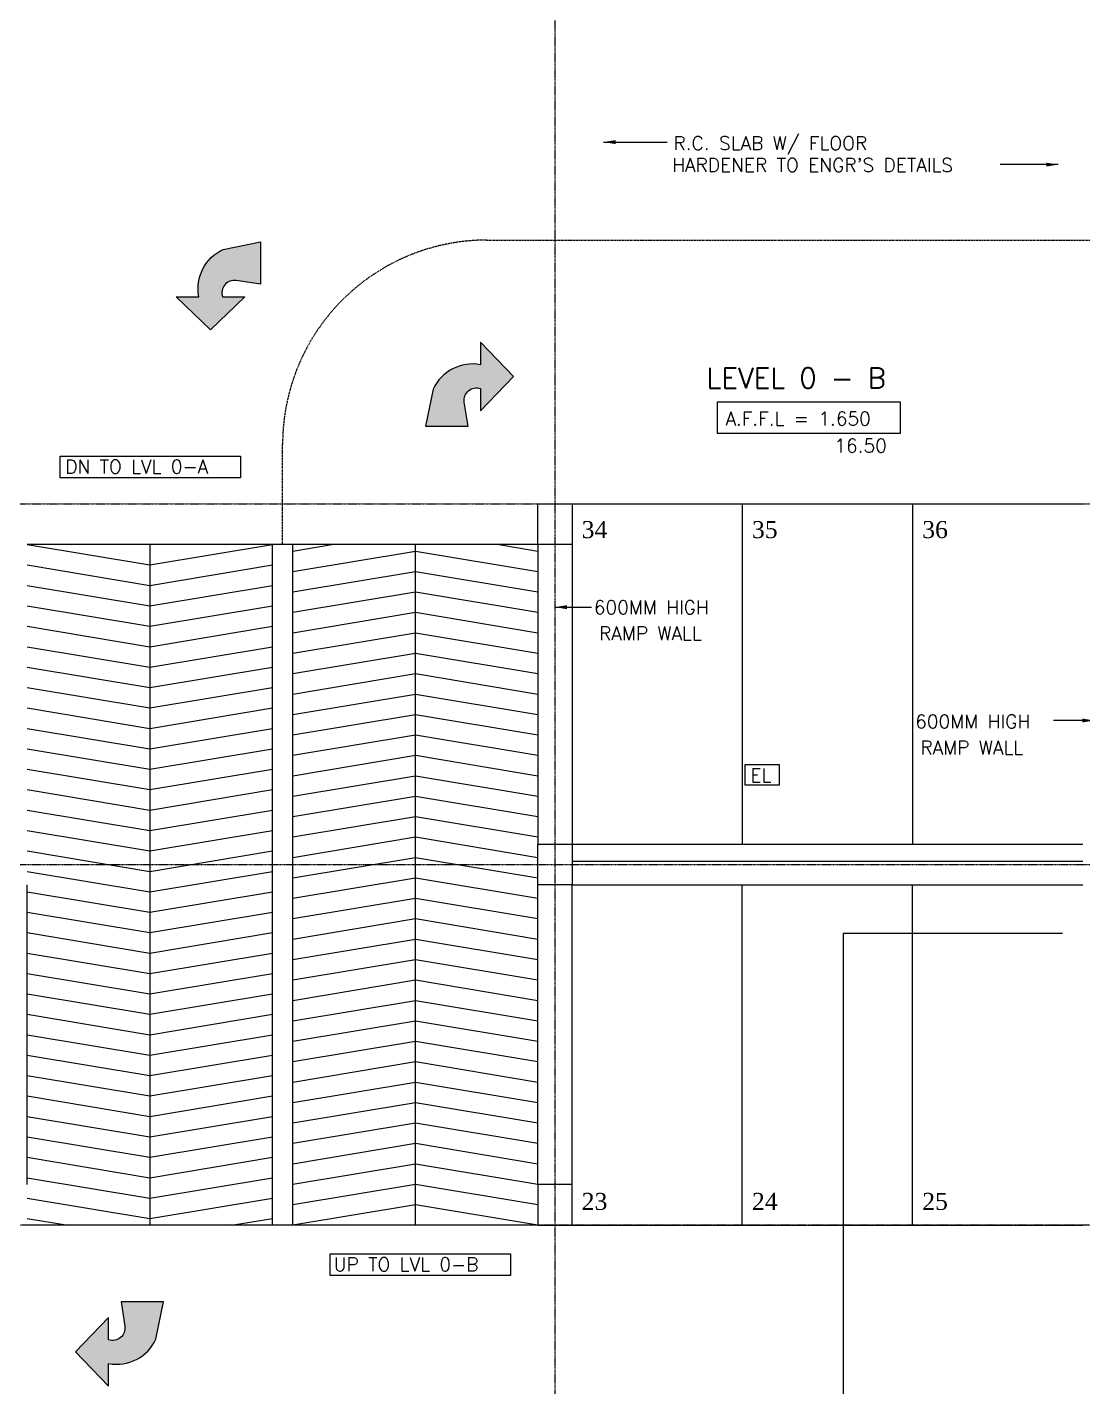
# Model space of a CAD drawing. Header units: millimetres. Extents: x -312260 to 194620, y -310600 to 21683.
# Drawn here: x -181850 to -166350, y -247955 to -227983 of the extents above; entities that cross this region are included whole.
import ezdxf

# ---------------------------------------------------------------- set-up
doc = ezdxf.new("R2010")
doc.units = ezdxf.units.MM
doc.header["$LTSCALE"] = 5
doc.header["$MEASUREMENT"] = 0
doc.linetypes.add('CENTER', pattern=[2, 1.25, -0.25, 0.25, -0.25])
doc.linetypes.add('DASHEDX2', pattern=[1.5, 1, -0.5])
for name, color, linetype in [('ARROW', 254, 'Continuous'), ('beam_p', 1, 'Continuous'), ('col', 7, 'Continuous'), ('CP NUMBERING', 1, 'Continuous'), ('EL & K', 10, 'Continuous'), ('GRID', 9, 'CENTER'), ('parap', 7, 'Continuous'), ('park L', 9, 'DASHEDX2'), ('SPEC', 7, 'Continuous'), ('wall', 2, 'Continuous')]:
    doc.layers.add(name, color=color, linetype=linetype)
doc.styles.add('CARPARK NO', font='TIMES.TTF', dxfattribs={"height": 200})
doc.styles.add('ROMS', font='romans.shx', dxfattribs={"width": 0.8, "height": 230})
doc.styles.add('S100', font='ROMANS.shx', dxfattribs={"height": 200})
doc.dimstyles.new('S100', dxfattribs={"dimscale": 0, "dimtxt": 150, "dimasz": 175, "dimexe": 150, "dimexo": 150, "dimgap": 150, "dimtad": 1, "dimdec": 0, "dimzin": 0, "dimdsep": 46, "dimtxsty": 'S100', "dimcen": 0, "dimdle": 100, "dimclrd": 5, "dimclre": 5, "dimclrt": 1, "dimaunit": 1, "dimadec": 0, "dimazin": 0, "dimtfac": 1, "dimtdec": 0, "dimtofl": 0, "dimtmove": 1, "dimatfit": 3, "dimfxl": 1, "dimtolj": 1, "dimtzin": 0, "dimarcsym": 0})

msp = doc.modelspace()

# ---------------------------------------------------------------- hatches: boundary and pattern name
at = {"layer": 'ARROW', "linetype": 'Continuous'}
for points in [[(-178779.9, -231704.6), (-178425, -231758.8), (-178425, -231136.2), (-178971.3, -231247.1, 0.3415961), (-179330.4, -231942.3), (-179662, -231942.3), (-179157.6, -232427.1), (-178653.2, -231942.3), (-178980.2, -231942.3, -0.5725495)], [(-175193.4, -233290.6), (-175193.4, -233617.6), (-174708.6, -233113.2), (-175193.4, -232608.8), (-175193.4, -232940.4, 0.3415961), (-175888.5, -233299.5), (-175999.5, -233845.8), (-175376.9, -233845.8), (-175431.1, -233490.9, -0.5725495)], [(-180654.6, -247262.9), (-180654.6, -246936), (-181139.4, -247440.4), (-180654.6, -247944.8), (-180654.6, -247613.2, 0.3415961), (-179959.5, -247254.1), (-179848.5, -246707.8), (-180471.1, -246707.8), (-180416.9, -247062.6, -0.5725495)]]:
    msp.add_hatch(color=256, dxfattribs=at).paths.add_polyline_path(points)

# ---------------------------------------------------------------- linework, layer by layer
for p, q in [((-174349.5, -235582.8), (-181849.5, -235582.8)), ((-174349.5, -245582.8), (-181849.5, -245582.8))]:
    msp.add_line(p, q)
at = {"color": 8}
for p, q in [((-181849.5, -235582.8), (-180049.5, -235882.8)), ((-180049.5, -235582.8), (-180049.5, -245582.8)), ((-180049.5, -235582.8), (-180049.5, -235582.8)), ((-180049.5, -235582.8), (-180049.5, -235582.8)), ((-180049.5, -235882.8), (-178249.5, -235582.8)), ((-177349.5, -235582.8), (-177949.5, -235682.8)), ((-176149.5, -245582.8), (-176149.5, -235582.8)), ((-174349.5, -235682.8), (-174949.5, -235582.8)), ((-176149.5, -235682.8), (-177949.5, -235982.8)), ((-174349.5, -235982.8), (-176149.5, -235682.8)), ((-181849.5, -235882.8), (-180049.5, -236182.8)), ((-180049.5, -236182.8), (-178249.5, -235882.8)), ((-176149.5, -235982.8), (-177949.5, -236282.8)), ((-174349.5, -236282.8), (-176149.5, -235982.8)), ((-181849.5, -236182.8), (-180049.5, -236482.8)), ((-180049.5, -236482.8), (-178249.5, -236182.8)), ((-176149.5, -236282.8), (-177949.5, -236582.8)), ((-174349.5, -236582.8), (-176149.5, -236282.8)), ((-181849.5, -236482.8), (-180049.5, -236782.8)), ((-180049.5, -236782.8), (-178249.5, -236482.8)), ((-176149.5, -236582.8), (-177949.5, -236882.8)), ((-174349.5, -236882.8), (-176149.5, -236582.8)), ((-181849.5, -236782.8), (-180049.5, -237082.8)), ((-180049.5, -237082.8), (-178249.5, -236782.8)), ((-176149.5, -236882.8), (-177949.5, -237182.8)), ((-174349.5, -237182.8), (-176149.5, -236882.8)), ((-181849.5, -237082.8), (-180049.5, -237382.8)), ((-180049.5, -237382.8), (-178249.5, -237082.8)), ((-176149.5, -237182.8), (-177949.5, -237482.8)), ((-174349.5, -237482.8), (-176149.5, -237182.8)), ((-181849.5, -237382.8), (-180049.5, -237682.8)), ((-180049.5, -237682.8), (-178249.5, -237382.8)), ((-176149.5, -237482.8), (-177949.5, -237782.8)), ((-174349.5, -237782.8), (-176149.5, -237482.8)), ((-181849.5, -237682.8), (-180049.5, -237982.8)), ((-180049.5, -237982.8), (-178249.5, -237682.8)), ((-176149.5, -237782.8), (-177949.5, -238082.8)), ((-174349.5, -238082.8), (-176149.5, -237782.8)), ((-181849.5, -237982.8), (-180049.5, -238282.8)), ((-180049.5, -238282.8), (-178249.5, -237982.8)), ((-176149.5, -238082.8), (-177949.5, -238382.8)), ((-174349.5, -238382.8), (-176149.5, -238082.8)), ((-181849.5, -238282.8), (-180049.5, -238582.8)), ((-180049.5, -238582.8), (-178249.5, -238282.8)), ((-176149.5, -238382.8), (-177949.5, -238682.8)), ((-174349.5, -238682.8), (-176149.5, -238382.8)), ((-181849.5, -238582.8), (-180049.5, -238882.8)), ((-180049.5, -238882.8), (-178249.5, -238582.8)), ((-176149.5, -238682.8), (-177949.5, -238982.8)), ((-174349.5, -238982.8), (-176149.5, -238682.8)), ((-181849.5, -238882.8), (-180049.5, -239182.8)), ((-180049.5, -239182.8), (-178249.5, -238882.8)), ((-176149.5, -238982.8), (-177949.5, -239282.8)), ((-174349.5, -239282.8), (-176149.5, -238982.8)), ((-181849.5, -239182.8), (-180049.5, -239482.8)), ((-180049.5, -239482.8), (-178249.5, -239182.8)), ((-176149.5, -239282.8), (-177949.5, -239582.8)), ((-174349.5, -239582.8), (-176149.5, -239282.8)), ((-181849.5, -239482.8), (-180049.5, -239782.8)), ((-180049.5, -239782.8), (-178249.5, -239482.8)), ((-176149.5, -239582.8), (-177949.5, -239882.8)), ((-174349.5, -239882.8), (-176149.5, -239582.8)), ((-181849.5, -239782.8), (-180049.5, -240082.8)), ((-180049.5, -240082.8), (-178249.5, -239782.8)), ((-176149.5, -239882.8), (-177949.5, -240182.8)), ((-174349.5, -240182.8), (-176149.5, -239882.8)), ((-181849.5, -240082.8), (-180049.5, -240382.8)), ((-180049.5, -240382.8), (-178249.5, -240082.8)), ((-176149.5, -240182.8), (-177949.5, -240482.8)), ((-174349.5, -240482.8), (-176149.5, -240182.8)), ((-181849.5, -240382.8), (-180049.5, -240682.8)), ((-180049.5, -240682.8), (-178249.5, -240382.8)), ((-176149.5, -240482.8), (-177949.5, -240782.8)), ((-174349.5, -240782.8), (-176149.5, -240482.8)), ((-181849.5, -240682.8), (-180049.5, -240982.8)), ((-180049.5, -240982.8), (-178249.5, -240682.8)), ((-176149.5, -240782.8), (-177949.5, -241082.8)), ((-174349.5, -241082.8), (-176149.5, -240782.8)), ((-181849.5, -240982.8), (-180049.5, -241282.8)), ((-180049.5, -241282.8), (-178249.5, -240982.8)), ((-176149.5, -241082.8), (-177949.5, -241382.8)), ((-174349.5, -241382.8), (-176149.5, -241082.8)), ((-181849.5, -241282.8), (-180049.5, -241582.8)), ((-180049.5, -241582.8), (-178249.5, -241282.8)), ((-176149.5, -241382.8), (-177949.5, -241682.8)), ((-174349.5, -241682.8), (-176149.5, -241382.8)), ((-181849.5, -241582.8), (-180049.5, -241882.8)), ((-180049.5, -241882.8), (-178249.5, -241582.8)), ((-176149.5, -241682.8), (-177949.5, -241982.8)), ((-174349.5, -241982.8), (-176149.5, -241682.8)), ((-181849.5, -241882.8), (-180049.5, -242182.8)), ((-180049.5, -242182.8), (-178249.5, -241882.8)), ((-176149.5, -241982.8), (-177949.5, -242282.8)), ((-174349.5, -242282.8), (-176149.5, -241982.8)), ((-181849.5, -242182.8), (-180049.5, -242482.8)), ((-180049.5, -242482.8), (-178249.5, -242182.8)), ((-176149.5, -242282.8), (-177949.5, -242582.8)), ((-174349.5, -242582.8), (-176149.5, -242282.8)), ((-181849.5, -242482.8), (-180049.5, -242782.8)), ((-180049.5, -242782.8), (-178249.5, -242482.8)), ((-176149.5, -242582.8), (-177949.5, -242882.8)), ((-174349.5, -242882.8), (-176149.5, -242582.8)), ((-181849.5, -242782.8), (-180049.5, -243082.8)), ((-180049.5, -243082.8), (-178249.5, -242782.8)), ((-176149.5, -242882.8), (-177949.5, -243182.8)), ((-174349.5, -243182.8), (-176149.5, -242882.8)), ((-181849.5, -243082.8), (-180049.5, -243382.8)), ((-180049.5, -243382.8), (-178249.5, -243082.8)), ((-176149.5, -243182.8), (-177949.5, -243482.8)), ((-174349.5, -243482.8), (-176149.5, -243182.8)), ((-181849.5, -243382.8), (-180049.5, -243682.8)), ((-180049.5, -243682.8), (-178249.5, -243382.8)), ((-176149.5, -243482.8), (-177949.5, -243782.8)), ((-174349.5, -243782.8), (-176149.5, -243482.8)), ((-181849.5, -243682.8), (-180049.5, -243982.8)), ((-180049.5, -243982.8), (-178249.5, -243682.8)), ((-176149.5, -243782.8), (-177949.5, -244082.8)), ((-174349.5, -244082.8), (-176149.5, -243782.8)), ((-181849.5, -243982.8), (-180049.5, -244282.8)), ((-180049.5, -244282.8), (-178249.5, -243982.8)), ((-176149.5, -244082.8), (-177949.5, -244382.8)), ((-174349.5, -244382.8), (-176149.5, -244082.8)), ((-181849.5, -244282.8), (-180049.5, -244582.8)), ((-180049.5, -244582.8), (-178249.5, -244282.8)), ((-176149.5, -244382.8), (-177949.5, -244682.8)), ((-174349.5, -244682.8), (-176149.5, -244382.8)), ((-181849.5, -244582.8), (-180049.5, -244882.8)), ((-180049.5, -244882.8), (-178249.5, -244582.8)), ((-176149.5, -244682.8), (-177949.5, -244982.8)), ((-174349.5, -244982.8), (-176149.5, -244682.8)), ((-181849.5, -244882.8), (-180049.5, -245182.8)), ((-180049.5, -245182.8), (-178249.5, -244882.8)), ((-176149.5, -244982.8), (-177949.5, -245282.8)), ((-174349.5, -245282.8), (-176149.5, -244982.8)), ((-181849.5, -245182.8), (-180049.5, -245482.8)), ((-180049.5, -245482.8), (-178249.5, -245182.8)), ((-176149.5, -245282.8), (-177949.5, -245582.8)), ((-174349.5, -245582.8), (-176149.5, -245282.8)), ((-181849.5, -245482.8), (-181249.5, -245582.8)), ((-178849.5, -245582.8), (-178249.5, -245482.8))]:
    msp.add_line(p, q, dxfattribs=at)
at = {"color": 1}
for points in [[(-171714, -233488.1), (-169028.9, -233488.1), (-169028.9, -233950.2), (-171714, -233950.2)], [(-181364.7, -234282.2), (-178718.6, -234282.2), (-178718.6, -234602.5), (-181364.7, -234602.5)], [(-177398.6, -245999.2), (-174752.5, -245999.2), (-174752.5, -246319.5), (-177398.6, -246319.5)]]:
    msp.add_lwpolyline(points, close=True, dxfattribs=at)
at = {"color": 3}
msp.add_lwpolyline([(-166649.4, -241296.9), (-169868.5, -241296.9), (-169868.5, -249467.2), (-173264.6, -249467.2)], dxfattribs=at)
at = {"layer": 'ARROW', "linetype": 'Continuous', "flags": 128}
for points in [[(-179330.4, -231942.3, -0.3415961), (-178971.3, -231247.1), (-178425, -231136.2), (-178425, -231758.8), (-178779.9, -231704.6, 0.5725495), (-178980.2, -231942.3), (-178653.2, -231942.3), (-179157.6, -232427.1), (-179662, -231942.3), (-179330.4, -231942.3)], [(-175193.4, -232940.4, 0.3415961), (-175888.5, -233299.5), (-175999.5, -233845.8), (-175376.9, -233845.8), (-175431.1, -233490.9, -0.5725495), (-175193.4, -233290.6), (-175193.4, -233617.6), (-174708.6, -233113.2), (-175193.4, -232608.8), (-175193.4, -232940.4)], [(-180654.6, -247613.2, 0.3415961), (-179959.5, -247254.1), (-179848.5, -246707.8), (-180471.1, -246707.8), (-180416.9, -247062.6, -0.5725495), (-180654.6, -247262.9), (-180654.6, -246936), (-181139.4, -247440.4), (-180654.6, -247944.8), (-180654.6, -247613.2)]]:
    msp.add_lwpolyline(points, format="xyb", dxfattribs=at)
at = {"layer": 'beam_p', "ltscale": 2}
for p, q in [((-173849.5, -239982.8), (-166349.5, -239982.8)), ((-173849.5, -240232.8), (-166349.5, -240232.8)), ((-173849.5, -240582.8), (-166349.5, -240582.8))]:
    msp.add_line(p, q, dxfattribs=at)
at = {"layer": 'col', "color": 3}
for points in [[(-173849.5, -235582.8), (-174349.5, -235582.8), (-174349.5, -234982.8), (-173849.5, -234982.8)], [(-173849.5, -235582.8), (-174349.5, -235582.8), (-174349.5, -234982.8), (-173849.5, -234982.8)], [(-173849.5, -240582.8), (-174349.5, -240582.8), (-174349.5, -239982.8), (-173849.5, -239982.8)], [(-173849.5, -244982.8), (-174349.5, -244982.8), (-174349.5, -245582.8), (-173849.5, -245582.8)], [(-173849.5, -244982.8), (-174349.5, -244982.8), (-174349.5, -245582.8), (-173849.5, -245582.8)]]:
    msp.add_lwpolyline(points, close=True, dxfattribs=at)
at = {"layer": 'EL & K', "color": 10}
msp.add_lwpolyline([(-171306.1, -238814.9), (-170806.1, -238814.9), (-170806.1, -239114.9), (-171306.1, -239114.9)], close=True, dxfattribs=at)
at = {"layer": 'GRID', "linetype": 'CENTER', "ltscale": 2}
for p, q in [((-174099.5, -259916.7), (-174099.5, -218055.5)), ((-197356.9, -234982.8), (-128471.1, -234982.8)), ((-197356.9, -240282.8), (-128471.1, -240282.8)), ((-128471.1, -245582.8), (-197356.9, -245582.8))]:
    msp.add_line(p, q, dxfattribs=at)
at = {"layer": 'parap', "color": 0, "ltscale": 2}
for p, q in [((-178249.5, -245582.8), (-178249.5, -235582.8)), ((-177949.5, -245582.8), (-177949.5, -235582.8)), ((-174349.5, -235582.8), (-174349.5, -239982.8)), ((-173849.5, -235582.8), (-173849.5, -239982.8)), ((-181849.5, -244982.8), (-181849.5, -240582.8)), ((-174349.5, -244982.8), (-174349.5, -240582.8)), ((-173849.5, -244982.8), (-173849.5, -240582.8))]:
    msp.add_line(p, q, dxfattribs=at)
at = {"layer": 'park L', "color": 8, "ltscale": 2}
for p, q in [((-173849.5, -234982.8), (-166349.5, -234982.8)), ((-173849.5, -245582.8), (-166349.5, -245582.8))]:
    msp.add_line(p, q, dxfattribs=at)
at = {"layer": 'park L'}
for p, q in [((-171349.5, -234982.8), (-171349.5, -239982.8)), ((-168849.5, -234982.8), (-168849.5, -239982.8)), ((-171349.5, -245582.8), (-171349.5, -240582.8)), ((-168849.5, -245582.8), (-168849.5, -240582.8))]:
    msp.add_line(p, q, dxfattribs=at)
at = {"layer": 'wall', "linetype": 'DASHEDX2', "ltscale": 3}
msp.add_lwpolyline([(-178099.5, -235582.8), (-178099.5, -234110, -0.4142136), (-175099.5, -231110), (-165099.5, -231110, -0.4142136), (-162099.5, -234110), (-162099.5, -234982.8)], format="xyb", dxfattribs=at)

# ---------------------------------------------------------------- texts
at = {"color": 3, "style": 'S100'}
msp.add_text('LEVEL 0 - B', height=300, rotation=0, dxfattribs=at).set_placement((-171876.4, -233285.9))
at = {"color": 2, "style": 'S100'}
for s, p in [('A.F.F.L = 1.650', (-171596.4, -233832.1)), ('DN TO LVL 0-A', (-181291.8, -234536.5)), ('UP TO LVL 0-B', (-177349.2, -246257.4))]:
    msp.add_text(s, height=200, rotation=0, dxfattribs=at).set_placement(p)
at = {"layer": 'CP NUMBERING', "style": 'CARPARK NO'}
for s, p in [('34', (-173707.9, -235487.4)), ('35', (-171207.9, -235487.4)), ('36', (-168707.9, -235487.4)), ('23', (-173707.9, -245356.2)), ('24', (-171207.9, -245356.2)), ('25', (-168707.9, -245356.2))]:
    msp.add_text(s, height=250, dxfattribs=at).set_placement(p)
at = {"layer": 'DEFPOINTS', "color": 2, "style": 'S100'}
msp.add_text('16.50', height=200, rotation=0, dxfattribs=at).set_placement((-169997.8, -234230.9))
at = {"layer": 'EL & K', "color": 10, "style": 'ROMS'}
msp.add_text('EL', height=200, dxfattribs=at).set_placement((-171230.3, -239072.3))
at = {"layer": 'SPEC', "style": 'S100'}
for s, p in [('R.C. SLAB W/ FLOOR', (-172360.1, -229786.4)), ("HARDENER TO ENGR'S DETAILS", (-172379.1, -230106.5)), ('600MM HIGH ', (-173529.5, -236605.7)), ('RAMP WALL', (-173452.5, -236988.7)), ('600MM HIGH ', (-168810.5, -238281.7)), ('RAMP WALL', (-168733.5, -238664.7))]:
    msp.add_text(s, height=200, dxfattribs=at).set_placement(p)

# ---------------------------------------------------------------- leaders
at = {"layer": 'SPEC'}
for points, override in [([(-173385.7, -229671), (-172454.2, -229671)], {"dimscale": 1, "dimtad": 0}), ([(-166712.1, -230001.6), (-167563.5, -230001.6)], {"dimscale": 1, "dimtad": 0}), ([(-174099.5, -236502.4), (-173565.6, -236502.4)], {"dimscale": 1}), ([(-166182.9, -238167.3), (-166780.7, -238167.3)], {"dimscale": 1, "dimtad": 0})]:
    msp.add_leader(points, dimstyle='S100', override=override, dxfattribs=at)

doc.saveas('drawing.dxf')
